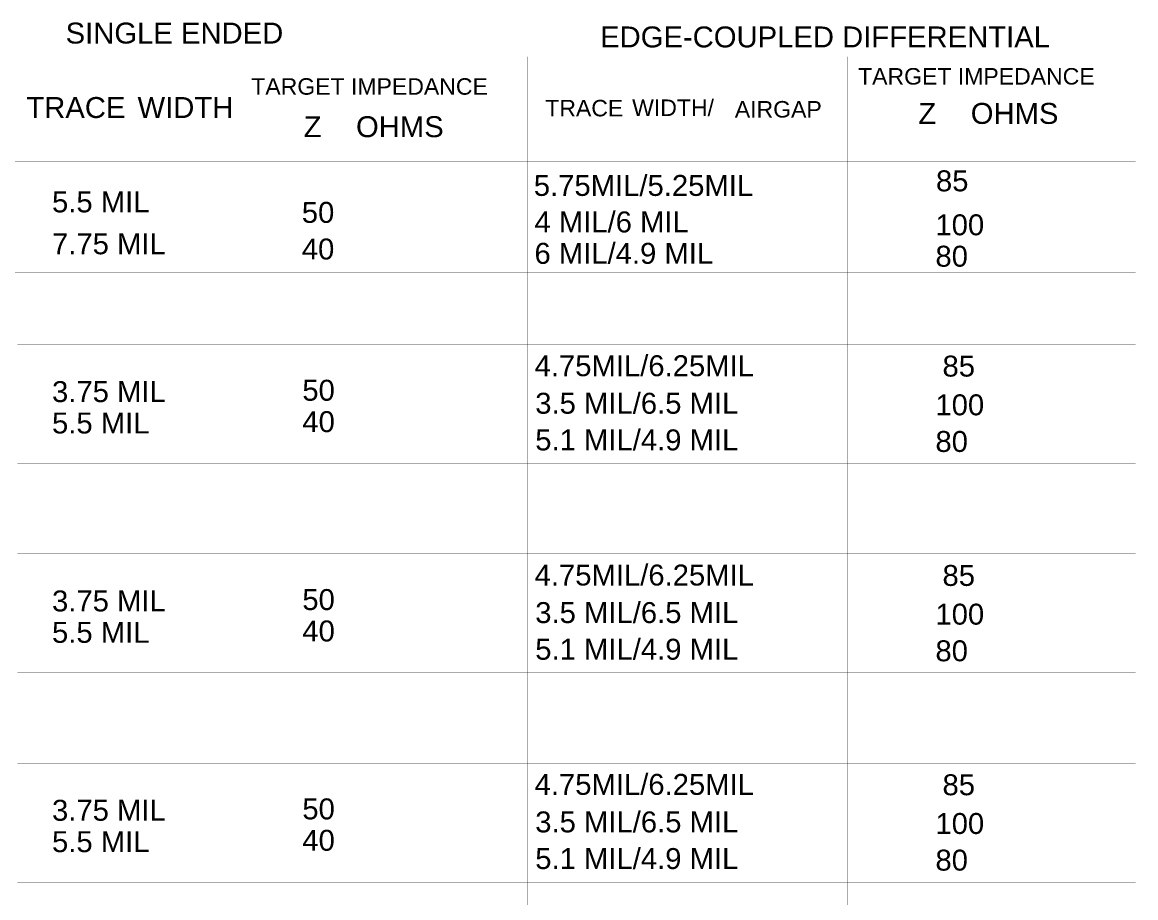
# Model space of a CAD drawing. Header units: inches. Extents: x -1.3 to 11.9, y -6.8 to 4.2.
# Drawn here: x 1.742 to 3.445, y -2.269 to -0.93 of the extents above; entities that cross this region are included whole.
import ezdxf

# ---------------------------------------------------------------- set-up
doc = ezdxf.new("R2010")
doc.units = ezdxf.units.IN
doc.header["$MEASUREMENT"] = 0
doc.layers.add('FAB_DWG_INFO', color=1, linetype='Continuous')
doc.styles.add('Arial', font='', dxfattribs={"height": 0.2})
doc.styles.get('Arial').set_extended_font_data('Arial')

msp = doc.modelspace()

# ---------------------------------------------------------------- linework, layer by layer
at = {"layer": 'FAB_DWG_INFO'}
for points in [[(2.0744, -3.6828, 0.0004, 0.0004, 0), (2.0744, -0.9828, 0.0004, 0.0004, 0)], [(2.0744, -3.6828, 0.0004, 0.0004, 0), (2.0744, -0.9828, 0.0004, 0.0004, 0)], [(2.5145, -3.6828, 0.0004, 0.0004, 0), (2.5145, -0.9828, 0.0004, 0.0004, 0)], [(2.5145, -3.6828, 0.0004, 0.0004, 0), (2.5145, -0.9828, 0.0004, 0.0004, 0)], [(3.0045, -3.6828, 0.0004, 0.0004, 0), (3.0045, -0.9828, 0.0004, 0.0004, 0)], [(3.0045, -3.6828, 0.0004, 0.0004, 0), (3.0045, -0.9828, 0.0004, 0.0004, 0)], [(0.8844, -1.1428, 0.0004, 0.0004, 0), (3.4445, -1.1428, 0.0004, 0.0004, 0)], [(0.8844, -1.1428, 0.0004, 0.0004, 0), (3.4445, -1.1428, 0.0004, 0.0004, 0)], [(0.8844, -1.3128, 0.0004, 0.0004, 0), (3.4445, -1.3128, 0.0004, 0.0004, 0)], [(0.8844, -1.3128, 0.0004, 0.0004, 0), (3.4445, -1.3128, 0.0004, 0.0004, 0)], [(1.7344, -1.4228, 0.0004, 0.0004, 0), (3.4445, -1.4228, 0.0004, 0.0004, 0)], [(1.7344, -1.4228, 0.0004, 0.0004, 0), (3.4445, -1.4228, 0.0004, 0.0004, 0)], [(1.7344, -1.6048, 0.0004, 0.0004, 0), (3.4445, -1.6048, 0.0004, 0.0004, 0)], [(1.7344, -1.6048, 0.0004, 0.0004, 0), (3.4445, -1.6048, 0.0004, 0.0004, 0)], [(1.7344, -1.7428, 0.0004, 0.0004, 0), (3.4445, -1.7428, 0.0004, 0.0004, 0)], [(1.7344, -1.9248, 0.0004, 0.0004, 0), (3.4445, -1.9248, 0.0004, 0.0004, 0)], [(1.7344, -2.0628, 0.0004, 0.0004, 0), (3.4445, -2.0628, 0.0004, 0.0004, 0)], [(1.7344, -2.2448, 0.0004, 0.0004, 0), (3.4445, -2.2448, 0.0004, 0.0004, 0)]]:
    msp.add_lwpolyline(points, format="xyseb", dxfattribs=at)
for points in [[(2.0743, -0.9828, 0.0002, 0.0002, 1), (2.0745, -0.9828, 0.0002, 0.0002, 1)], [(2.0743, -0.9828, 0.0002, 0.0002, 1), (2.0745, -0.9828, 0.0002, 0.0002, 1)], [(2.5144, -0.9828, 0.0002, 0.0002, 1), (2.5146, -0.9828, 0.0002, 0.0002, 1)], [(2.5144, -0.9828, 0.0002, 0.0002, 1), (2.5146, -0.9828, 0.0002, 0.0002, 1)], [(3.0044, -0.9828, 0.0002, 0.0002, 1), (3.0046, -0.9828, 0.0002, 0.0002, 1)], [(3.0044, -0.9828, 0.0002, 0.0002, 1), (3.0046, -0.9828, 0.0002, 0.0002, 1)], [(3.4444, -1.1428, 0.0002, 0.0002, 1), (3.4446, -1.1428, 0.0002, 0.0002, 1)], [(3.4444, -1.1428, 0.0002, 0.0002, 1), (3.4446, -1.1428, 0.0002, 0.0002, 1)], [(3.4444, -1.3128, 0.0002, 0.0002, 1), (3.4446, -1.3128, 0.0002, 0.0002, 1)], [(3.4444, -1.3128, 0.0002, 0.0002, 1), (3.4446, -1.3128, 0.0002, 0.0002, 1)], [(3.4444, -1.4228, 0.0002, 0.0002, 1), (3.4446, -1.4228, 0.0002, 0.0002, 1)], [(3.4444, -1.4228, 0.0002, 0.0002, 1), (3.4446, -1.4228, 0.0002, 0.0002, 1)], [(3.4444, -1.6048, 0.0002, 0.0002, 1), (3.4446, -1.6048, 0.0002, 0.0002, 1)], [(3.4444, -1.6048, 0.0002, 0.0002, 1), (3.4446, -1.6048, 0.0002, 0.0002, 1)], [(3.4444, -1.7428, 0.0002, 0.0002, 1), (3.4446, -1.7428, 0.0002, 0.0002, 1)], [(3.4444, -1.9248, 0.0002, 0.0002, 1), (3.4446, -1.9248, 0.0002, 0.0002, 1)], [(3.4444, -2.0628, 0.0002, 0.0002, 1), (3.4446, -2.0628, 0.0002, 0.0002, 1)], [(3.4444, -2.2448, 0.0002, 0.0002, 1), (3.4446, -2.2448, 0.0002, 0.0002, 1)]]:
    msp.add_lwpolyline(points, format="xyseb", close=True, dxfattribs=at)

# ---------------------------------------------------------------- texts
at = {"layer": 'FAB_DWG_INFO', "style": 'Arial'}
for s, height, p in [('SINGLE ENDED', 0.032, (1.8082, -0.9628)), ('SINGLE ENDED', 0.032, (1.8082, -0.9628)), ('EDGE-COUPLED DIFFERENTIAL', 0.032, (2.6256, -0.9687)), ('EDGE-COUPLED DIFFERENTIAL', 0.032, (2.6256, -0.9687)), ('TARGET IMPEDANCE', 0.0252, (3.0201, -1.0255)), ('TARGET IMPEDANCE', 0.0252, (3.0201, -1.0255)), ('TARGET IMPEDANCE', 0.0252, (2.0921, -1.041)), ('TARGET IMPEDANCE', 0.0252, (2.0921, -1.041)), ('TRACE', 0.032, (1.7482, -1.0766)), ('TRACE', 0.032, (1.7482, -1.0766)), ('WIDTH', 0.032, (1.9182, -1.0766)), ('WIDTH', 0.032, (1.9182, -1.0766)), ('TRACE', 0.0252, (2.5417, -1.0741)), ('TRACE', 0.0252, (2.5417, -1.0741)), ('WIDTH/', 0.0252, (2.6746, -1.0735)), ('WIDTH/', 0.0252, (2.6746, -1.0735)), ('AIRGAP', 0.0252, (2.8316, -1.0759)), ('AIRGAP', 0.0252, (2.8316, -1.0759)), ('Z', 0.032, (3.1123, -1.0856)), ('Z', 0.032, (3.1123, -1.0856)), ('OHMS', 0.032, (3.1924, -1.0856)), ('OHMS', 0.032, (3.1924, -1.0856)), ('Z', 0.032, (2.1722, -1.1059)), ('Z', 0.032, (2.1722, -1.1059)), ('OHMS', 0.032, (2.2523, -1.1059)), ('OHMS', 0.032, (2.2523, -1.1059)), ('85', 0.032, (3.1392, -1.1887)), ('5.75MIL/5.25MIL', 0.032, (2.5242, -1.1957)), ('5.75MIL/5.25MIL', 0.032, (2.5242, -1.1957)), ('5.5 MIL', 0.032, (1.7874, -1.2209)), ('5.5 MIL', 0.032, (1.7874, -1.2209)), ('50', 0.032, (2.1694, -1.2369)), ('50', 0.032, (2.1694, -1.2369)), ('4 MIL/6 MIL', 0.032, (2.5252, -1.2515)), ('100', 0.032, (3.1384, -1.2559)), ('7.75 MIL', 0.032, (1.7874, -1.2849)), ('40', 0.032, (2.1694, -1.2929)), ('6 MIL/4.9 MIL', 0.032, (2.5252, -1.2995)), ('80', 0.032, (3.1384, -1.3039)), ('4.75MIL/6.25MIL', 0.032, (2.5254, -1.4713)), ('4.75MIL/6.25MIL', 0.032, (2.5254, -1.4713)), ('85', 0.032, (3.1492, -1.4719)), ('3.75 MIL', 0.032, (1.7874, -1.5109)), ('3.75 MIL', 0.032, (1.7874, -1.5109)), ('50', 0.032, (2.1702, -1.5088)), ('50', 0.032, (2.1702, -1.5088)), ('3.5 MIL/6.5 MIL', 0.032, (2.5264, -1.5287)), ('100', 0.032, (3.1384, -1.5311)), ('5.5 MIL', 0.032, (1.7874, -1.5589)), ('40', 0.032, (2.1702, -1.5568)), ('5.1 MIL/4.9 MIL', 0.032, (2.5264, -1.5847)), ('80', 0.032, (3.1384, -1.5871)), ('4.75MIL/6.25MIL', 0.032, (2.5254, -1.7913)), ('85', 0.032, (3.1492, -1.7919)), ('3.75 MIL', 0.032, (1.7874, -1.8309)), ('50', 0.032, (2.1702, -1.8288)), ('3.5 MIL/6.5 MIL', 0.032, (2.5264, -1.8487)), ('100', 0.032, (3.1384, -1.8511)), ('5.5 MIL', 0.032, (1.7874, -1.8789)), ('40', 0.032, (2.1702, -1.8768)), ('5.1 MIL/4.9 MIL', 0.032, (2.5264, -1.9047)), ('80', 0.032, (3.1384, -1.9071)), ('4.75MIL/6.25MIL', 0.032, (2.5254, -2.1113)), ('85', 0.032, (3.1492, -2.1119)), ('3.75 MIL', 0.032, (1.7874, -2.1509)), ('50', 0.032, (2.1702, -2.1488)), ('3.5 MIL/6.5 MIL', 0.032, (2.5264, -2.1687)), ('100', 0.032, (3.1384, -2.1711)), ('5.5 MIL', 0.032, (1.7874, -2.1989)), ('40', 0.032, (2.1702, -2.1968)), ('5.1 MIL/4.9 MIL', 0.032, (2.5264, -2.2247)), ('80', 0.032, (3.1384, -2.2271))]:
    msp.add_text(s, height=height, dxfattribs=at).set_placement(p)

doc.saveas('drawing.dxf')
